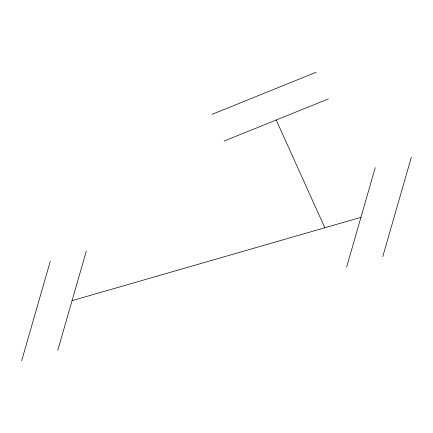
<?xml version="1.0" encoding="UTF-8"?>
<svg xmlns="http://www.w3.org/2000/svg" width="433" height="433" viewBox="0 0 433 433"><rect width="100%" height="100%" fill="white"/><g stroke="black" fill="none" stroke-linecap="round" stroke-linejoin="round"><path stroke-width="0.65" d="M21.65 360.792L50.255 261.353M57.757 350.378L86.362 250.94M346.638 267.069L375.238 167.631M382.745 256.655L411.35 157.217M212.056 114.344L316.285 72.208M224.11 141.066L328.338 98.93M72.062 300.659L360.938 217.35M276.222 119.995L324.831 227.763"/></g></svg>
